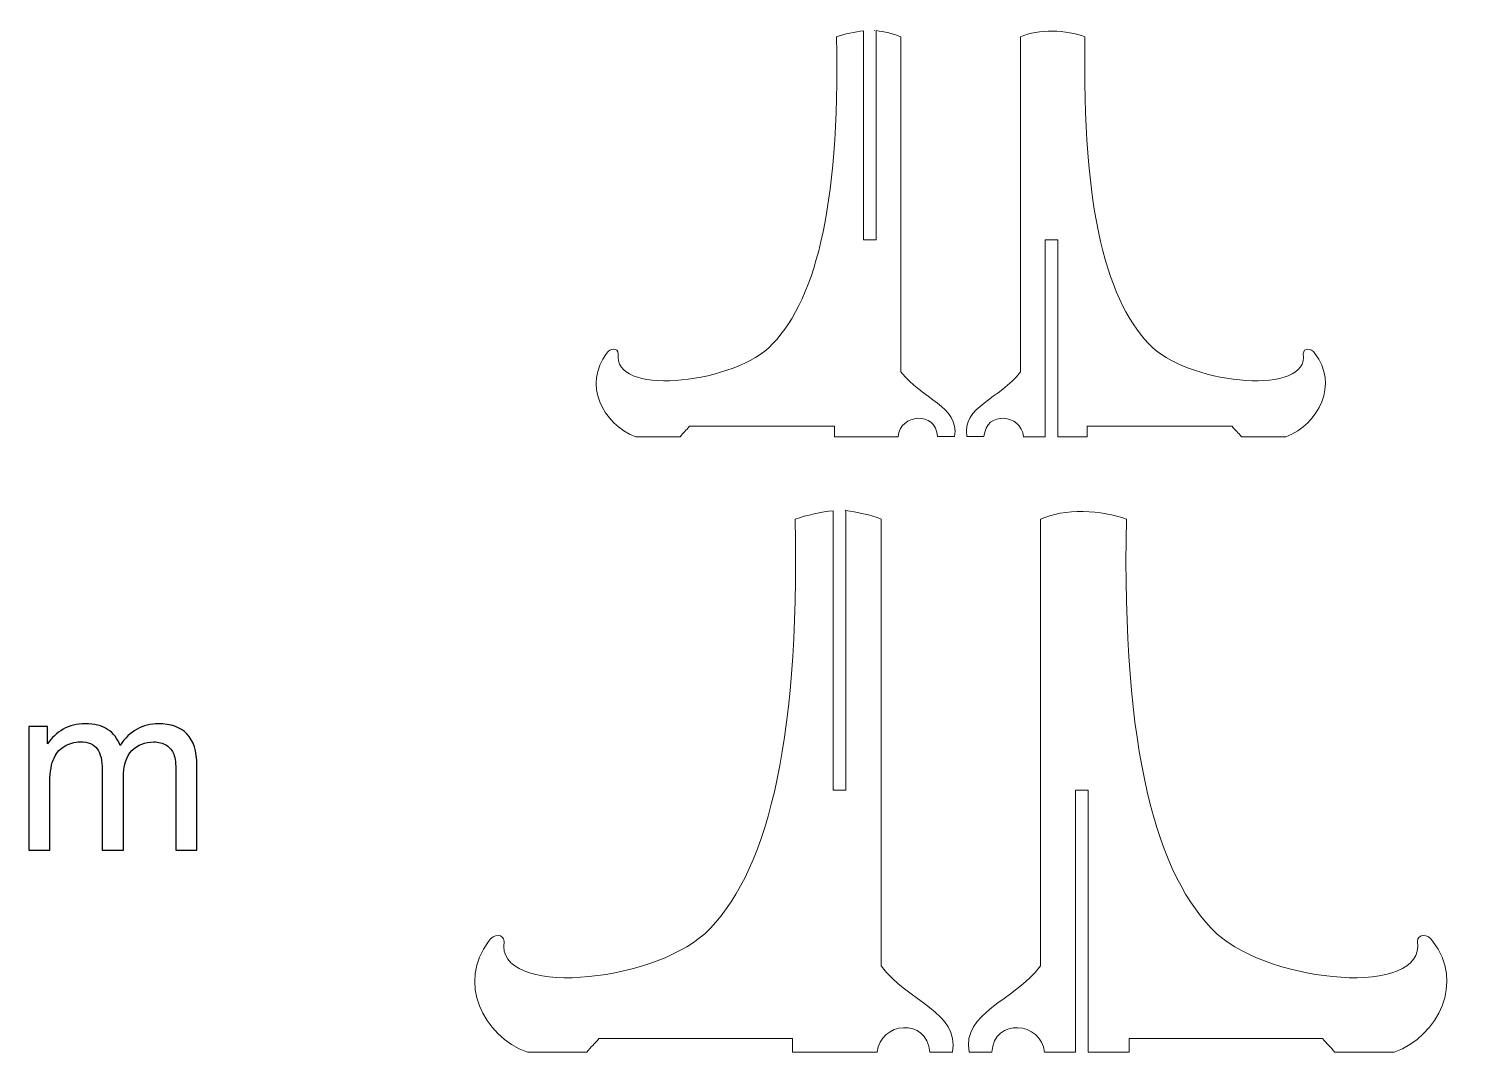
# Model space of a CAD drawing. Header units: millimetres. Extents: x -1046 to 482, y -434 to 540.
# Drawn here: x -753.3 to -435.5, y 131.4 to 358.1 of the extents above; entities that cross this region are included whole.
import ezdxf

# ---------------------------------------------------------------- set-up
doc = ezdxf.new("R2010")
doc.units = ezdxf.units.MM
doc.header["$MEASUREMENT"] = 0
doc.layers.add('Layer 1', color=7, linetype='Continuous')

msp = doc.modelspace()

# ---------------------------------------------------------------- linework, layer by layer
at = {"layer": 'Layer 1', "color": 250, "lineweight": 20}
for points, knots in [([(-567.9843, 311.2914), (-567.9843, 311.2914), (-567.983, 311.2914), (-567.983, 311.2914), (-567.983, 311.2914), (-567.983, 311.2914), (-567.979, 311.2914), (-567.979, 311.2914), (-567.979, 311.2914), (-567.979, 311.2914), (-567.9725, 311.2914), (-567.9725, 311.2914), (-567.9725, 311.2914), (-567.9725, 311.2914), (-567.9635, 311.2914), (-567.9635, 311.2914), (-567.9635, 311.2914), (-567.9635, 311.2914), (-567.9521, 311.2914), (-567.9521, 311.2914), (-567.9521, 311.2914), (-567.9521, 311.2914), (-567.9385, 311.2914), (-567.9385, 311.2914), (-567.9385, 311.2914), (-567.9385, 311.2914), (-567.9226, 311.2914), (-567.9226, 311.2914), (-567.9226, 311.2914), (-567.9226, 311.2914), (-567.9046, 311.2914), (-567.9046, 311.2914), (-567.9046, 311.2914), (-567.9046, 311.2914), (-567.8846, 311.2914), (-567.8846, 311.2914), (-567.8846, 311.2914), (-567.8846, 311.2914), (-567.8627, 311.2914), (-567.8627, 311.2914), (-567.8627, 311.2914), (-567.8627, 311.2914), (-567.8388, 311.2914), (-567.8388, 311.2914), (-567.8388, 311.2914), (-567.8388, 311.2914), (-567.8132, 311.2914), (-567.8132, 311.2914), (-567.8132, 311.2914), (-567.8132, 311.2914), (-567.7859, 311.2914), (-567.7859, 311.2914), (-567.7859, 311.2914), (-567.7859, 311.2914), (-567.757, 311.2914), (-567.757, 311.2914), (-567.757, 311.2914), (-567.757, 311.2914), (-567.7265, 311.2914), (-567.7265, 311.2914), (-567.7265, 311.2914), (-567.7265, 311.2914), (-567.6946, 311.2914), (-567.6946, 311.2914), (-567.6946, 311.2914), (-567.6946, 311.2914), (-567.6614, 311.2914), (-567.6614, 311.2914), (-567.6614, 311.2914), (-567.6614, 311.2914), (-567.6268, 311.2914), (-567.6268, 311.2914), (-567.6268, 311.2914), (-567.6268, 311.2914), (-567.5911, 311.2914), (-567.5911, 311.2914), (-567.5911, 311.2914), (-567.5911, 311.2914), (-567.5543, 311.2914), (-567.5543, 311.2914), (-567.5543, 311.2914), (-567.5543, 311.2914), (-567.5165, 311.2914), (-567.5165, 311.2914), (-567.5165, 311.2914), (-567.5165, 311.2914), (-567.4777, 311.2914), (-567.4777, 311.2914), (-567.4777, 311.2914), (-567.4777, 311.2914), (-567.4381, 311.2914), (-567.4381, 311.2914), (-567.4381, 311.2914), (-567.4381, 311.2914), (-567.3977, 311.2914), (-567.3977, 311.2914), (-567.3977, 311.2914), (-567.3977, 311.2914), (-567.3567, 311.2914), (-567.3567, 311.2914), (-567.3567, 311.2914), (-567.3567, 311.2914), (-567.315, 311.2914), (-567.315, 311.2914), (-567.315, 311.2914), (-567.315, 311.2914), (-567.2728, 311.2914), (-567.2728, 311.2914), (-567.2728, 311.2914), (-567.2728, 311.2914), (-567.2302, 311.2914), (-567.2302, 311.2914), (-567.2302, 311.2914), (-567.2302, 311.2914), (-567.1873, 311.2914), (-567.1873, 311.2914), (-567.1873, 311.2914), (-567.1873, 311.2914), (-567.1441, 311.2914), (-567.1441, 311.2914), (-567.1441, 311.2914), (-567.1441, 311.2914), (-567.1008, 311.2914), (-567.1008, 311.2914), (-567.1008, 311.2914), (-567.1008, 311.2914), (-567.0573, 311.2914), (-567.0573, 311.2914), (-567.0573, 311.2914), (-567.0573, 311.2914), (-567.0139, 311.2914), (-567.0139, 311.2914), (-567.0139, 311.2914), (-567.0139, 311.2914), (-566.9706, 311.2914), (-566.9706, 311.2914), (-566.9706, 311.2914), (-566.9706, 311.2914), (-566.9274, 311.2914), (-566.9274, 311.2914), (-566.9274, 311.2914), (-566.9274, 311.2914), (-566.8845, 311.2914), (-566.8845, 311.2914), (-566.8845, 311.2914), (-566.8845, 311.2914), (-566.8419, 311.2914), (-566.8419, 311.2914), (-566.8419, 311.2914), (-566.8419, 311.2914), (-566.7997, 311.2914), (-566.7997, 311.2914), (-566.7997, 311.2914), (-566.7997, 311.2914), (-566.758, 311.2914), (-566.758, 311.2914), (-566.758, 311.2914), (-566.758, 311.2914), (-566.717, 311.2914), (-566.717, 311.2914), (-566.717, 311.2914), (-566.717, 311.2914), (-566.6766, 311.2914), (-566.6766, 311.2914), (-566.6766, 311.2914), (-566.6766, 311.2914), (-566.637, 311.2914), (-566.637, 311.2914), (-566.637, 311.2914), (-566.637, 311.2914), (-566.5982, 311.2914), (-566.5982, 311.2914), (-566.5982, 311.2914), (-566.5982, 311.2914), (-566.5604, 311.2914), (-566.5604, 311.2914), (-566.5604, 311.2914), (-566.5604, 311.2914), (-566.5236, 311.2914), (-566.5236, 311.2914), (-566.5236, 311.2914), (-566.5236, 311.2914), (-566.4879, 311.2914), (-566.4879, 311.2914), (-566.4879, 311.2914), (-566.4879, 311.2914), (-566.4533, 311.2914), (-566.4533, 311.2914), (-566.4533, 311.2914), (-566.4533, 311.2914), (-566.4201, 311.2914), (-566.4201, 311.2914), (-566.4201, 311.2914), (-566.4201, 311.2914), (-566.3882, 311.2914), (-566.3882, 311.2914), (-566.3882, 311.2914), (-566.3882, 311.2914), (-566.3577, 311.2914), (-566.3577, 311.2914), (-566.3577, 311.2914), (-566.3577, 311.2914), (-566.3288, 311.2914), (-566.3288, 311.2914), (-566.3288, 311.2914), (-566.3288, 311.2914), (-566.3015, 311.2914), (-566.3015, 311.2914), (-566.3015, 311.2914), (-566.3015, 311.2914), (-566.2759, 311.2914), (-566.2759, 311.2914), (-566.2759, 311.2914), (-566.2759, 311.2914), (-566.252, 311.2914), (-566.252, 311.2914), (-566.252, 311.2914), (-566.252, 311.2914), (-566.2301, 311.2914), (-566.2301, 311.2914), (-566.2301, 311.2914), (-566.2301, 311.2914), (-566.2101, 311.2914), (-566.2101, 311.2914), (-566.2101, 311.2914), (-566.2101, 311.2914), (-566.1921, 311.2914), (-566.1921, 311.2914), (-566.1921, 311.2914), (-566.1921, 311.2914), (-566.1762, 311.2914), (-566.1762, 311.2914), (-566.1762, 311.2914), (-566.1762, 311.2914), (-566.1626, 311.2914), (-566.1626, 311.2914), (-566.1626, 311.2914), (-566.1626, 311.2914), (-566.1512, 311.2914), (-566.1512, 311.2914), (-566.1512, 311.2914), (-566.1512, 311.2914), (-566.1422, 311.2914), (-566.1422, 311.2914), (-566.1422, 311.2914), (-566.1422, 311.2914), (-566.1357, 311.2914), (-566.1357, 311.2914), (-566.1357, 311.2914), (-566.1357, 311.2914), (-566.1317, 311.2914), (-566.1317, 311.2914), (-566.1317, 311.2914), (-566.1317, 311.2914), (-566.1304, 311.2914), (-566.1304, 311.2914), (-566.1304, 311.2914), (-566.1304, 311.2914), (-565.6573, 311.2914), (-565.6573, 311.2914), (-565.6573, 311.2914), (-565.6573, 311.2914), (-565.6573, 357.6551), (-565.6573, 357.6551), (-565.6573, 357.6551), (-564.0132, 357.427), (-561.6595, 356.9754), (-560.1744, 356.2671), (-560.1744, 356.2671), (-560.1744, 331.5369), (-560.1744, 306.8068), (-560.1744, 282.0768), (-560.1744, 282.0768), (-555.6798, 276.0612), (-547.1548, 274.4445), (-548.3064, 267.7233), (-548.3064, 267.7233), (-549.5643, 267.7233), (-550.8223, 267.7233), (-552.0802, 267.7233), (-552.0802, 267.7233), (-552.4666, 273.5829), (-560.4019, 272.7573), (-560.8188, 267.7173), (-560.8188, 267.7173), (-563.0278, 267.7173), (-565.237, 267.7173), (-567.4462, 267.7173), (-567.4462, 267.7173), (-568.612, 267.7173), (-573.7362, 267.7173), (-574.9021, 267.7173), (-574.9021, 267.7173), (-574.9021, 268.4842), (-574.9021, 269.2513), (-574.9021, 270.0184), (-574.9021, 270.0184), (-585.6103, 270.0184), (-596.3185, 270.0184), (-607.0267, 270.0184), (-607.0267, 270.0184), (-607.7019, 269.1286), (-608.3767, 268.6071), (-609.0517, 267.7173), (-609.0517, 267.7173), (-612.3348, 267.7173), (-615.6178, 267.7173), (-618.9009, 267.7173), (-618.9009, 267.7173), (-626.344, 270.4782), (-630.5427, 279.469), (-625.3441, 286.1268), (-625.3441, 286.1268), (-624.5197, 287.4841), (-622.7974, 287.3926), (-622.7668, 286.1268), (-622.7668, 286.1268), (-624.193, 276.7845), (-598.6111, 279.1704), (-589.4455, 287.4154), (-589.4455, 287.4154), (-579.4339, 296.929), (-573.6529, 317.7882), (-574.4418, 356.2671), (-574.4418, 356.2671), (-572.7907, 356.9283), (-570.2562, 357.4038), (-568.4573, 357.6477), (-568.4573, 357.6477), (-568.4573, 357.6477), (-568.4573, 311.2914), (-568.4573, 311.2914), (-568.4573, 311.2914), (-568.4573, 311.2914), (-567.9843, 311.2914), (-567.9843, 311.2914)], [0, 0, 0, 0, 0.01176471, 0.01176471, 0.01176471, 0.01176471, 0.02352941, 0.02352941, 0.02352941, 0.02352941, 0.03529412, 0.03529412, 0.03529412, 0.03529412, 0.04705882, 0.04705882, 0.04705882, 0.04705882, 0.05882353, 0.05882353, 0.05882353, 0.05882353, 0.07058824, 0.07058824, 0.07058824, 0.07058824, 0.08235294, 0.08235294, 0.08235294, 0.08235294, 0.09411765, 0.09411765, 0.09411765, 0.09411765, 0.10588235, 0.10588235, 0.10588235, 0.10588235, 0.11764706, 0.11764706, 0.11764706, 0.11764706, 0.12941176, 0.12941176, 0.12941176, 0.12941176, 0.14117647, 0.14117647, 0.14117647, 0.14117647, 0.15294118, 0.15294118, 0.15294118, 0.15294118, 0.16470588, 0.16470588, 0.16470588, 0.16470588, 0.17647059, 0.17647059, 0.17647059, 0.17647059, 0.18823529, 0.18823529, 0.18823529, 0.18823529, 0.2, 0.2, 0.2, 0.2, 0.21176471, 0.21176471, 0.21176471, 0.21176471, 0.22352941, 0.22352941, 0.22352941, 0.22352941, 0.23529412, 0.23529412, 0.23529412, 0.23529412, 0.24705882, 0.24705882, 0.24705882, 0.24705882, 0.25882353, 0.25882353, 0.25882353, 0.25882353, 0.27058824, 0.27058824, 0.27058824, 0.27058824, 0.28235294, 0.28235294, 0.28235294, 0.28235294, 0.29411765, 0.29411765, 0.29411765, 0.29411765, 0.30588235, 0.30588235, 0.30588235, 0.30588235, 0.31764706, 0.31764706, 0.31764706, 0.31764706, 0.32941176, 0.32941176, 0.32941176, 0.32941176, 0.34117647, 0.34117647, 0.34117647, 0.34117647, 0.35294118, 0.35294118, 0.35294118, 0.35294118, 0.36470588, 0.36470588, 0.36470588, 0.36470588, 0.37647059, 0.37647059, 0.37647059, 0.37647059, 0.38823529, 0.38823529, 0.38823529, 0.38823529, 0.4, 0.4, 0.4, 0.4, 0.41176471, 0.41176471, 0.41176471, 0.41176471, 0.42352941, 0.42352941, 0.42352941, 0.42352941, 0.43529412, 0.43529412, 0.43529412, 0.43529412, 0.44705882, 0.44705882, 0.44705882, 0.44705882, 0.45882353, 0.45882353, 0.45882353, 0.45882353, 0.47058824, 0.47058824, 0.47058824, 0.47058824, 0.48235294, 0.48235294, 0.48235294, 0.48235294, 0.49411765, 0.49411765, 0.49411765, 0.49411765, 0.50588235, 0.50588235, 0.50588235, 0.50588235, 0.51764706, 0.51764706, 0.51764706, 0.51764706, 0.52941176, 0.52941176, 0.52941176, 0.52941176, 0.54117647, 0.54117647, 0.54117647, 0.54117647, 0.55294118, 0.55294118, 0.55294118, 0.55294118, 0.56470588, 0.56470588, 0.56470588, 0.56470588, 0.57647059, 0.57647059, 0.57647059, 0.57647059, 0.58823529, 0.58823529, 0.58823529, 0.58823529, 0.6, 0.6, 0.6, 0.6, 0.61176471, 0.61176471, 0.61176471, 0.61176471, 0.62352941, 0.62352941, 0.62352941, 0.62352941, 0.63529412, 0.63529412, 0.63529412, 0.63529412, 0.64705882, 0.64705882, 0.64705882, 0.64705882, 0.65882353, 0.65882353, 0.65882353, 0.65882353, 0.67058824, 0.67058824, 0.67058824, 0.67058824, 0.68235294, 0.68235294, 0.68235294, 0.68235294, 0.69411765, 0.69411765, 0.69411765, 0.69411765, 0.70588235, 0.70588235, 0.70588235, 0.70588235, 0.71764706, 0.71764706, 0.71764706, 0.71764706, 0.72941176, 0.72941176, 0.72941176, 0.72941176, 0.74117647, 0.74117647, 0.74117647, 0.74117647, 0.75294118, 0.75294118, 0.75294118, 0.75294118, 0.76470588, 0.76470588, 0.76470588, 0.76470588, 0.77647059, 0.77647059, 0.77647059, 0.77647059, 0.78823529, 0.78823529, 0.78823529, 0.78823529, 0.8, 0.8, 0.8, 0.8, 0.81176471, 0.81176471, 0.81176471, 0.81176471, 0.82352941, 0.82352941, 0.82352941, 0.82352941, 0.83529412, 0.83529412, 0.83529412, 0.83529412, 0.84705882, 0.84705882, 0.84705882, 0.84705882, 0.85882353, 0.85882353, 0.85882353, 0.85882353, 0.87058824, 0.87058824, 0.87058824, 0.87058824, 0.88235294, 0.88235294, 0.88235294, 0.88235294, 0.89411765, 0.89411765, 0.89411765, 0.89411765, 0.90588235, 0.90588235, 0.90588235, 0.90588235, 0.91764706, 0.91764706, 0.91764706, 0.91764706, 0.92941176, 0.92941176, 0.92941176, 0.92941176, 0.94117647, 0.94117647, 0.94117647, 0.94117647, 0.95294118, 0.95294118, 0.95294118, 0.95294118, 0.96470588, 0.96470588, 0.96470588, 0.96470588, 0.97647059, 0.97647059, 0.97647059, 0.97647059, 1, 1, 1, 1]), ([(-566.1304, 357.7087), (-566.1304, 357.7087), (-566.1304, 357.7173), (-566.1304, 357.7173), (-566.1304, 357.7173), (-566.1304, 357.7173), (-566.0618, 357.7087), (-566.0618, 357.7087), (-566.0618, 357.7087), (-566.0618, 357.7087), (-566.1304, 357.7087), (-566.1304, 357.7087)], [0, 0, 0, 0, 0.25, 0.25, 0.25, 0.25, 0.5, 0.5, 0.5, 0.5, 1, 1, 1, 1]), ([(-533.7069, 356.2671), (-533.7069, 331.5369), (-533.7069, 306.8068), (-533.7069, 282.0768), (-533.7069, 282.0768), (-538.2015, 276.0612), (-546.7264, 274.4445), (-545.5749, 267.7233), (-545.5749, 267.7233), (-544.317, 267.7233), (-543.0589, 267.7233), (-541.801, 267.7233), (-541.801, 267.7233), (-541.4146, 273.5829), (-533.4793, 272.7573), (-533.0625, 267.7173), (-533.0625, 267.7173), (-533.0625, 267.7173), (-528.2239, 267.7173), (-528.2239, 267.7173), (-528.2239, 267.7173), (-528.2239, 267.7173), (-528.2239, 311.2914), (-528.2239, 311.2914), (-528.2239, 311.2914), (-528.2239, 311.2914), (-525.4239, 311.2914), (-525.4239, 311.2914), (-525.4239, 311.2914), (-525.4239, 311.2914), (-525.4239, 267.7173), (-525.4239, 267.7173), (-525.4239, 267.7173), (-525.4239, 267.7173), (-518.9791, 267.7173), (-518.9791, 267.7173), (-518.9791, 267.7173), (-518.9791, 268.4842), (-518.9791, 269.2513), (-518.9791, 270.0184), (-518.9791, 270.0184), (-508.2709, 270.0184), (-497.5627, 270.0184), (-486.8545, 270.0184), (-486.8545, 270.0184), (-486.1794, 269.1286), (-485.5045, 268.6071), (-484.8295, 267.7173), (-484.8295, 267.7173), (-481.5465, 267.7173), (-478.2634, 267.7173), (-474.9804, 267.7173), (-474.9804, 267.7173), (-467.5372, 270.4782), (-463.3386, 279.469), (-468.5371, 286.1268), (-468.5371, 286.1268), (-469.3615, 287.4841), (-471.0838, 287.3926), (-471.1144, 286.1268), (-471.1144, 286.1268), (-469.6882, 276.7845), (-495.2701, 279.1704), (-504.4357, 287.4154), (-504.4357, 287.4154), (-514.4473, 296.929), (-520.2283, 317.7882), (-519.4395, 356.2671), (-519.4395, 356.2671), (-523.3838, 357.8465), (-529.893, 358.0859), (-533.7069, 356.2671)], [0, 0, 0, 0, 0.05263158, 0.05263158, 0.05263158, 0.05263158, 0.10526316, 0.10526316, 0.10526316, 0.10526316, 0.15789474, 0.15789474, 0.15789474, 0.15789474, 0.21052632, 0.21052632, 0.21052632, 0.21052632, 0.26315789, 0.26315789, 0.26315789, 0.26315789, 0.31578947, 0.31578947, 0.31578947, 0.31578947, 0.36842105, 0.36842105, 0.36842105, 0.36842105, 0.42105263, 0.42105263, 0.42105263, 0.42105263, 0.47368421, 0.47368421, 0.47368421, 0.47368421, 0.52631579, 0.52631579, 0.52631579, 0.52631579, 0.57894737, 0.57894737, 0.57894737, 0.57894737, 0.63157895, 0.63157895, 0.63157895, 0.63157895, 0.68421053, 0.68421053, 0.68421053, 0.68421053, 0.73684211, 0.73684211, 0.73684211, 0.73684211, 0.78947368, 0.78947368, 0.78947368, 0.78947368, 0.84210526, 0.84210526, 0.84210526, 0.84210526, 0.89473684, 0.89473684, 0.89473684, 0.89473684, 1, 1, 1, 1]), ([(-574.9989, 189.4604), (-574.9989, 189.4604), (-574.9971, 189.4604), (-574.9971, 189.4604), (-574.9971, 189.4604), (-574.9971, 189.4604), (-574.9918, 189.4604), (-574.9918, 189.4604), (-574.9918, 189.4604), (-574.9918, 189.4604), (-574.9831, 189.4604), (-574.9831, 189.4604), (-574.9831, 189.4604), (-574.9831, 189.4604), (-574.9711, 189.4604), (-574.9711, 189.4604), (-574.9711, 189.4604), (-574.9711, 189.4604), (-574.956, 189.4604), (-574.956, 189.4604), (-574.956, 189.4604), (-574.956, 189.4604), (-574.9378, 189.4604), (-574.9378, 189.4604), (-574.9378, 189.4604), (-574.9378, 189.4604), (-574.9167, 189.4604), (-574.9167, 189.4604), (-574.9167, 189.4604), (-574.9167, 189.4604), (-574.8927, 189.4604), (-574.8927, 189.4604), (-574.8927, 189.4604), (-574.8927, 189.4604), (-574.866, 189.4604), (-574.866, 189.4604), (-574.866, 189.4604), (-574.866, 189.4604), (-574.8367, 189.4604), (-574.8367, 189.4604), (-574.8367, 189.4604), (-574.8367, 189.4604), (-574.8049, 189.4604), (-574.8049, 189.4604), (-574.8049, 189.4604), (-574.8049, 189.4604), (-574.7708, 189.4604), (-574.7708, 189.4604), (-574.7708, 189.4604), (-574.7708, 189.4604), (-574.7344, 189.4604), (-574.7344, 189.4604), (-574.7344, 189.4604), (-574.7344, 189.4604), (-574.6958, 189.4604), (-574.6958, 189.4604), (-574.6958, 189.4604), (-574.6958, 189.4604), (-574.6552, 189.4604), (-574.6552, 189.4604), (-574.6552, 189.4604), (-574.6552, 189.4604), (-574.6127, 189.4604), (-574.6127, 189.4604), (-574.6127, 189.4604), (-574.6127, 189.4604), (-574.5683, 189.4604), (-574.5683, 189.4604), (-574.5683, 189.4604), (-574.5683, 189.4604), (-574.5223, 189.4604), (-574.5223, 189.4604), (-574.5223, 189.4604), (-574.5223, 189.4604), (-574.4747, 189.4604), (-574.4747, 189.4604), (-574.4747, 189.4604), (-574.4747, 189.4604), (-574.4256, 189.4604), (-574.4256, 189.4604), (-574.4256, 189.4604), (-574.4256, 189.4604), (-574.3751, 189.4604), (-574.3751, 189.4604), (-574.3751, 189.4604), (-574.3751, 189.4604), (-574.3234, 189.4604), (-574.3234, 189.4604), (-574.3234, 189.4604), (-574.3234, 189.4604), (-574.2706, 189.4604), (-574.2706, 189.4604), (-574.2706, 189.4604), (-574.2706, 189.4604), (-574.2168, 189.4604), (-574.2168, 189.4604), (-574.2168, 189.4604), (-574.2168, 189.4604), (-574.162, 189.4604), (-574.162, 189.4604), (-574.162, 189.4604), (-574.162, 189.4604), (-574.1065, 189.4604), (-574.1065, 189.4604), (-574.1065, 189.4604), (-574.1065, 189.4604), (-574.0503, 189.4604), (-574.0503, 189.4604), (-574.0503, 189.4604), (-574.0503, 189.4604), (-573.9935, 189.4604), (-573.9935, 189.4604), (-573.9935, 189.4604), (-573.9935, 189.4604), (-573.9362, 189.4604), (-573.9362, 189.4604), (-573.9362, 189.4604), (-573.9362, 189.4604), (-573.8787, 189.4604), (-573.8787, 189.4604), (-573.8787, 189.4604), (-573.8787, 189.4604), (-573.8209, 189.4604), (-573.8209, 189.4604), (-573.8209, 189.4604), (-573.8209, 189.4604), (-573.7629, 189.4604), (-573.7629, 189.4604), (-573.7629, 189.4604), (-573.7629, 189.4604), (-573.705, 189.4604), (-573.705, 189.4604), (-573.705, 189.4604), (-573.705, 189.4604), (-573.6472, 189.4604), (-573.6472, 189.4604), (-573.6472, 189.4604), (-573.6472, 189.4604), (-573.5897, 189.4604), (-573.5897, 189.4604), (-573.5897, 189.4604), (-573.5897, 189.4604), (-573.5324, 189.4604), (-573.5324, 189.4604), (-573.5324, 189.4604), (-573.5324, 189.4604), (-573.4756, 189.4604), (-573.4756, 189.4604), (-573.4756, 189.4604), (-573.4756, 189.4604), (-573.4194, 189.4604), (-573.4194, 189.4604), (-573.4194, 189.4604), (-573.4194, 189.4604), (-573.3639, 189.4604), (-573.3639, 189.4604), (-573.3639, 189.4604), (-573.3639, 189.4604), (-573.3091, 189.4604), (-573.3091, 189.4604), (-573.3091, 189.4604), (-573.3091, 189.4604), (-573.2553, 189.4604), (-573.2553, 189.4604), (-573.2553, 189.4604), (-573.2553, 189.4604), (-573.2025, 189.4604), (-573.2025, 189.4604), (-573.2025, 189.4604), (-573.2025, 189.4604), (-573.1508, 189.4604), (-573.1508, 189.4604), (-573.1508, 189.4604), (-573.1508, 189.4604), (-573.1003, 189.4604), (-573.1003, 189.4604), (-573.1003, 189.4604), (-573.1003, 189.4604), (-573.0512, 189.4604), (-573.0512, 189.4604), (-573.0512, 189.4604), (-573.0512, 189.4604), (-573.0036, 189.4604), (-573.0036, 189.4604), (-573.0036, 189.4604), (-573.0036, 189.4604), (-572.9576, 189.4604), (-572.9576, 189.4604), (-572.9576, 189.4604), (-572.9576, 189.4604), (-572.9132, 189.4604), (-572.9132, 189.4604), (-572.9132, 189.4604), (-572.9132, 189.4604), (-572.8707, 189.4604), (-572.8707, 189.4604), (-572.8707, 189.4604), (-572.8707, 189.4604), (-572.8301, 189.4604), (-572.8301, 189.4604), (-572.8301, 189.4604), (-572.8301, 189.4604), (-572.7915, 189.4604), (-572.7915, 189.4604), (-572.7915, 189.4604), (-572.7915, 189.4604), (-572.7551, 189.4604), (-572.7551, 189.4604), (-572.7551, 189.4604), (-572.7551, 189.4604), (-572.721, 189.4604), (-572.721, 189.4604), (-572.721, 189.4604), (-572.721, 189.4604), (-572.6892, 189.4604), (-572.6892, 189.4604), (-572.6892, 189.4604), (-572.6892, 189.4604), (-572.6599, 189.4604), (-572.6599, 189.4604), (-572.6599, 189.4604), (-572.6599, 189.4604), (-572.6332, 189.4604), (-572.6332, 189.4604), (-572.6332, 189.4604), (-572.6332, 189.4604), (-572.6092, 189.4604), (-572.6092, 189.4604), (-572.6092, 189.4604), (-572.6092, 189.4604), (-572.5881, 189.4604), (-572.5881, 189.4604), (-572.5881, 189.4604), (-572.5881, 189.4604), (-572.5699, 189.4604), (-572.5699, 189.4604), (-572.5699, 189.4604), (-572.5699, 189.4604), (-572.5548, 189.4604), (-572.5548, 189.4604), (-572.5548, 189.4604), (-572.5548, 189.4604), (-572.5428, 189.4604), (-572.5428, 189.4604), (-572.5428, 189.4604), (-572.5428, 189.4604), (-572.5341, 189.4604), (-572.5341, 189.4604), (-572.5341, 189.4604), (-572.5341, 189.4604), (-572.5288, 189.4604), (-572.5288, 189.4604), (-572.5288, 189.4604), (-572.5288, 189.4604), (-572.527, 189.4604), (-572.527, 189.4604), (-572.527, 189.4604), (-572.527, 189.4604), (-572.3629, 189.4604), (-572.3629, 189.4604), (-572.3629, 189.4604), (-572.3629, 189.4604), (-572.3629, 251.3409), (-572.3629, 251.3409), (-572.3629, 251.3409), (-570.1712, 251.0609), (-566.7112, 250.4416), (-564.5857, 249.428), (-564.5857, 249.428), (-564.5857, 216.4544), (-564.5857, 183.4809), (-564.5857, 150.5076), (-564.5857, 150.5076), (-558.5929, 142.4868), (-547.2262, 140.3312), (-548.7617, 131.3696), (-548.7617, 131.3696), (-550.4389, 131.3696), (-552.1162, 131.3696), (-553.7934, 131.3696), (-553.7934, 131.3696), (-554.3086, 139.1824), (-564.889, 138.0816), (-565.4449, 131.3616), (-565.4449, 131.3616), (-568.3902, 131.3616), (-571.3358, 131.3616), (-574.2814, 131.3616), (-574.2814, 131.3616), (-575.8358, 131.3616), (-582.6681, 131.3616), (-584.2226, 131.3616), (-584.2226, 131.3616), (-584.2226, 132.3841), (-584.2226, 133.4069), (-584.2226, 134.4297), (-584.2226, 134.4297), (-598.5002, 134.4297), (-612.7778, 134.4297), (-627.0554, 134.4297), (-627.0554, 134.4297), (-627.9557, 133.2433), (-628.8554, 132.548), (-629.7554, 131.3616), (-629.7554, 131.3616), (-634.1329, 131.3616), (-638.5102, 131.3616), (-642.8877, 131.3616), (-642.8877, 131.3616), (-652.8118, 135.0428), (-658.4101, 147.0305), (-651.4786, 155.9076), (-651.4786, 155.9076), (-650.3794, 157.7173), (-648.083, 157.5953), (-648.0422, 155.9076), (-648.0422, 155.9076), (-649.9438, 143.4512), (-615.8346, 146.6324), (-603.6138, 157.6257), (-603.6138, 157.6257), (-590.265, 170.3105), (-582.557, 198.1228), (-583.6089, 249.428), (-583.6089, 249.428), (-581.2604, 250.3684), (-577.5716, 251.027), (-575.1629, 251.3297), (-575.1629, 251.3297), (-575.1629, 251.3297), (-575.1629, 189.4604), (-575.1629, 189.4604), (-575.1629, 189.4604), (-575.1629, 189.4604), (-574.9989, 189.4604), (-574.9989, 189.4604)], [0, 0, 0, 0, 0.01176471, 0.01176471, 0.01176471, 0.01176471, 0.02352941, 0.02352941, 0.02352941, 0.02352941, 0.03529412, 0.03529412, 0.03529412, 0.03529412, 0.04705882, 0.04705882, 0.04705882, 0.04705882, 0.05882353, 0.05882353, 0.05882353, 0.05882353, 0.07058824, 0.07058824, 0.07058824, 0.07058824, 0.08235294, 0.08235294, 0.08235294, 0.08235294, 0.09411765, 0.09411765, 0.09411765, 0.09411765, 0.10588235, 0.10588235, 0.10588235, 0.10588235, 0.11764706, 0.11764706, 0.11764706, 0.11764706, 0.12941176, 0.12941176, 0.12941176, 0.12941176, 0.14117647, 0.14117647, 0.14117647, 0.14117647, 0.15294118, 0.15294118, 0.15294118, 0.15294118, 0.16470588, 0.16470588, 0.16470588, 0.16470588, 0.17647059, 0.17647059, 0.17647059, 0.17647059, 0.18823529, 0.18823529, 0.18823529, 0.18823529, 0.2, 0.2, 0.2, 0.2, 0.21176471, 0.21176471, 0.21176471, 0.21176471, 0.22352941, 0.22352941, 0.22352941, 0.22352941, 0.23529412, 0.23529412, 0.23529412, 0.23529412, 0.24705882, 0.24705882, 0.24705882, 0.24705882, 0.25882353, 0.25882353, 0.25882353, 0.25882353, 0.27058824, 0.27058824, 0.27058824, 0.27058824, 0.28235294, 0.28235294, 0.28235294, 0.28235294, 0.29411765, 0.29411765, 0.29411765, 0.29411765, 0.30588235, 0.30588235, 0.30588235, 0.30588235, 0.31764706, 0.31764706, 0.31764706, 0.31764706, 0.32941176, 0.32941176, 0.32941176, 0.32941176, 0.34117647, 0.34117647, 0.34117647, 0.34117647, 0.35294118, 0.35294118, 0.35294118, 0.35294118, 0.36470588, 0.36470588, 0.36470588, 0.36470588, 0.37647059, 0.37647059, 0.37647059, 0.37647059, 0.38823529, 0.38823529, 0.38823529, 0.38823529, 0.4, 0.4, 0.4, 0.4, 0.41176471, 0.41176471, 0.41176471, 0.41176471, 0.42352941, 0.42352941, 0.42352941, 0.42352941, 0.43529412, 0.43529412, 0.43529412, 0.43529412, 0.44705882, 0.44705882, 0.44705882, 0.44705882, 0.45882353, 0.45882353, 0.45882353, 0.45882353, 0.47058824, 0.47058824, 0.47058824, 0.47058824, 0.48235294, 0.48235294, 0.48235294, 0.48235294, 0.49411765, 0.49411765, 0.49411765, 0.49411765, 0.50588235, 0.50588235, 0.50588235, 0.50588235, 0.51764706, 0.51764706, 0.51764706, 0.51764706, 0.52941176, 0.52941176, 0.52941176, 0.52941176, 0.54117647, 0.54117647, 0.54117647, 0.54117647, 0.55294118, 0.55294118, 0.55294118, 0.55294118, 0.56470588, 0.56470588, 0.56470588, 0.56470588, 0.57647059, 0.57647059, 0.57647059, 0.57647059, 0.58823529, 0.58823529, 0.58823529, 0.58823529, 0.6, 0.6, 0.6, 0.6, 0.61176471, 0.61176471, 0.61176471, 0.61176471, 0.62352941, 0.62352941, 0.62352941, 0.62352941, 0.63529412, 0.63529412, 0.63529412, 0.63529412, 0.64705882, 0.64705882, 0.64705882, 0.64705882, 0.65882353, 0.65882353, 0.65882353, 0.65882353, 0.67058824, 0.67058824, 0.67058824, 0.67058824, 0.68235294, 0.68235294, 0.68235294, 0.68235294, 0.69411765, 0.69411765, 0.69411765, 0.69411765, 0.70588235, 0.70588235, 0.70588235, 0.70588235, 0.71764706, 0.71764706, 0.71764706, 0.71764706, 0.72941176, 0.72941176, 0.72941176, 0.72941176, 0.74117647, 0.74117647, 0.74117647, 0.74117647, 0.75294118, 0.75294118, 0.75294118, 0.75294118, 0.76470588, 0.76470588, 0.76470588, 0.76470588, 0.77647059, 0.77647059, 0.77647059, 0.77647059, 0.78823529, 0.78823529, 0.78823529, 0.78823529, 0.8, 0.8, 0.8, 0.8, 0.81176471, 0.81176471, 0.81176471, 0.81176471, 0.82352941, 0.82352941, 0.82352941, 0.82352941, 0.83529412, 0.83529412, 0.83529412, 0.83529412, 0.84705882, 0.84705882, 0.84705882, 0.84705882, 0.85882353, 0.85882353, 0.85882353, 0.85882353, 0.87058824, 0.87058824, 0.87058824, 0.87058824, 0.88235294, 0.88235294, 0.88235294, 0.88235294, 0.89411765, 0.89411765, 0.89411765, 0.89411765, 0.90588235, 0.90588235, 0.90588235, 0.90588235, 0.91764706, 0.91764706, 0.91764706, 0.91764706, 0.92941176, 0.92941176, 0.92941176, 0.92941176, 0.94117647, 0.94117647, 0.94117647, 0.94117647, 0.95294118, 0.95294118, 0.95294118, 0.95294118, 0.96470588, 0.96470588, 0.96470588, 0.96470588, 0.97647059, 0.97647059, 0.97647059, 0.97647059, 1, 1, 1, 1]), ([(-572.527, 251.3501), (-572.527, 251.3501), (-572.527, 251.3616), (-572.527, 251.3616), (-572.527, 251.3616), (-572.527, 251.3616), (-572.435, 251.3501), (-572.435, 251.3501), (-572.435, 251.3501), (-572.435, 251.3501), (-572.527, 251.3501), (-572.527, 251.3501)], [0, 0, 0, 0, 0.25, 0.25, 0.25, 0.25, 0.5, 0.5, 0.5, 0.5, 1, 1, 1, 1]), ([(-529.2957, 249.428), (-529.2957, 216.4544), (-529.2957, 183.4809), (-529.2957, 150.5076), (-529.2957, 150.5076), (-535.2885, 142.4868), (-546.655, 140.3312), (-545.1197, 131.3696), (-545.1197, 131.3696), (-543.4425, 131.3696), (-541.765, 131.3696), (-540.0878, 131.3696), (-540.0878, 131.3696), (-539.5726, 139.1824), (-528.9922, 138.0816), (-528.4365, 131.3616), (-528.4365, 131.3616), (-528.4365, 131.3616), (-521.5183, 131.3616), (-521.5183, 131.3616), (-521.5183, 131.3616), (-521.5183, 131.3616), (-521.5183, 189.4604), (-521.5183, 189.4604), (-521.5183, 189.4604), (-521.5183, 189.4604), (-518.7183, 189.4604), (-518.7183, 189.4604), (-518.7183, 189.4604), (-518.7183, 189.4604), (-518.7183, 131.3616), (-518.7183, 131.3616), (-518.7183, 131.3616), (-518.7183, 131.3616), (-509.6586, 131.3616), (-509.6586, 131.3616), (-509.6586, 131.3616), (-509.6586, 132.3841), (-509.6586, 133.4069), (-509.6586, 134.4297), (-509.6586, 134.4297), (-495.381, 134.4297), (-481.1034, 134.4297), (-466.8258, 134.4297), (-466.8258, 134.4297), (-465.9257, 133.2433), (-465.0258, 132.548), (-464.1258, 131.3616), (-464.1258, 131.3616), (-459.7485, 131.3616), (-455.371, 131.3616), (-450.9937, 131.3616), (-450.9937, 131.3616), (-441.0694, 135.0428), (-435.4713, 147.0305), (-442.4026, 155.9076), (-442.4026, 155.9076), (-443.5018, 157.7173), (-445.7982, 157.5953), (-445.839, 155.9076), (-445.839, 155.9076), (-443.9374, 143.4512), (-478.0466, 146.6324), (-490.2674, 157.6257), (-490.2674, 157.6257), (-503.6162, 170.3105), (-511.3242, 198.1228), (-510.2725, 249.428), (-510.2725, 249.428), (-515.5316, 251.5339), (-524.2104, 251.8529), (-529.2957, 249.428)], [0, 0, 0, 0, 0.05263158, 0.05263158, 0.05263158, 0.05263158, 0.10526316, 0.10526316, 0.10526316, 0.10526316, 0.15789474, 0.15789474, 0.15789474, 0.15789474, 0.21052632, 0.21052632, 0.21052632, 0.21052632, 0.26315789, 0.26315789, 0.26315789, 0.26315789, 0.31578947, 0.31578947, 0.31578947, 0.31578947, 0.36842105, 0.36842105, 0.36842105, 0.36842105, 0.42105263, 0.42105263, 0.42105263, 0.42105263, 0.47368421, 0.47368421, 0.47368421, 0.47368421, 0.52631579, 0.52631579, 0.52631579, 0.52631579, 0.57894737, 0.57894737, 0.57894737, 0.57894737, 0.63157895, 0.63157895, 0.63157895, 0.63157895, 0.68421053, 0.68421053, 0.68421053, 0.68421053, 0.73684211, 0.73684211, 0.73684211, 0.73684211, 0.78947368, 0.78947368, 0.78947368, 0.78947368, 0.84210526, 0.84210526, 0.84210526, 0.84210526, 0.89473684, 0.89473684, 0.89473684, 0.89473684, 1, 1, 1, 1])]:
    msp.add_open_spline(points, degree=3, knots=knots, dxfattribs=at)
at = {"layer": 'Layer 1', "color": 250}
msp.add_open_spline([(-753.2839, 176.0986), (-753.2839, 176.0986), (-753.2839, 203.5562), (-753.2839, 203.5562), (-753.2839, 203.5562), (-753.2839, 203.5562), (-749.1044, 203.5562), (-749.1044, 203.5562), (-749.1044, 203.5562), (-749.1044, 203.5562), (-749.1044, 199.6766), (-749.1044, 199.6766), (-749.1044, 199.6766), (-748.2491, 201.0168), (-747.1028, 202.1014), (-745.6744, 202.9126), (-745.6744, 202.9126), (-744.246, 203.7326), (-742.6235, 204.1382), (-740.7983, 204.1382), (-740.7983, 204.1382), (-738.7703, 204.1382), (-737.1038, 203.715), (-735.8076, 202.8773), (-735.8076, 202.8773), (-734.5115, 202.0308), (-733.5944, 200.8581), (-733.0654, 199.3415), (-733.0654, 199.3415), (-730.8787, 202.5422), (-728.0482, 204.1382), (-724.5565, 204.1382), (-724.5565, 204.1382), (-721.8231, 204.1382), (-719.7157, 203.3887), (-718.252, 201.8809), (-718.252, 201.8809), (-716.7795, 200.3731), (-716.0388, 198.0541), (-716.0388, 194.9239), (-716.0388, 194.9239), (-716.0388, 194.9239), (-716.0388, 176.0986), (-716.0388, 176.0986), (-716.0388, 176.0986), (-716.0388, 176.0986), (-720.6945, 176.0986), (-720.6945, 176.0986), (-720.6945, 176.0986), (-720.6945, 176.0986), (-720.6945, 193.3809), (-720.6945, 193.3809), (-720.6945, 193.3809), (-720.6945, 195.2325), (-720.8532, 196.5728), (-721.153, 197.3928), (-721.153, 197.3928), (-721.4528, 198.2128), (-721.9994, 198.8653), (-722.8018, 199.3679), (-722.8018, 199.3679), (-723.5954, 199.8705), (-724.5301, 200.1174), (-725.597, 200.1174), (-725.597, 200.1174), (-727.5368, 200.1174), (-729.1416, 199.4737), (-730.4201, 198.1952), (-730.4201, 198.1952), (-731.6987, 196.9079), (-732.3335, 194.8534), (-732.3335, 192.0318), (-732.3335, 192.0318), (-732.3335, 192.0318), (-732.3335, 176.0986), (-732.3335, 176.0986), (-732.3335, 176.0986), (-732.3335, 176.0986), (-736.9892, 176.0986), (-736.9892, 176.0986), (-736.9892, 176.0986), (-736.9892, 176.0986), (-736.9892, 193.9187), (-736.9892, 193.9187), (-736.9892, 193.9187), (-736.9892, 195.982), (-737.3683, 197.5339), (-738.1266, 198.5655), (-738.1266, 198.5655), (-738.8849, 199.5972), (-740.1282, 200.1174), (-741.8476, 200.1174), (-741.8476, 200.1174), (-743.1526, 200.1174), (-744.3606, 199.7735), (-745.4716, 199.0858), (-745.4716, 199.0858), (-746.5826, 198.398), (-747.385, 197.3928), (-747.8876, 196.0614), (-747.8876, 196.0614), (-748.3814, 194.7388), (-748.6282, 192.8254), (-748.6282, 190.33), (-748.6282, 190.33), (-748.6282, 190.33), (-748.6282, 176.0986), (-748.6282, 176.0986), (-748.6282, 176.0986), (-748.6282, 176.0986), (-753.2839, 176.0986), (-753.2839, 176.0986)], degree=3, knots=[0, 0, 0, 0, 0.03448276, 0.03448276, 0.03448276, 0.03448276, 0.06896552, 0.06896552, 0.06896552, 0.06896552, 0.10344828, 0.10344828, 0.10344828, 0.10344828, 0.13793103, 0.13793103, 0.13793103, 0.13793103, 0.17241379, 0.17241379, 0.17241379, 0.17241379, 0.20689655, 0.20689655, 0.20689655, 0.20689655, 0.24137931, 0.24137931, 0.24137931, 0.24137931, 0.27586207, 0.27586207, 0.27586207, 0.27586207, 0.31034483, 0.31034483, 0.31034483, 0.31034483, 0.34482759, 0.34482759, 0.34482759, 0.34482759, 0.37931034, 0.37931034, 0.37931034, 0.37931034, 0.4137931, 0.4137931, 0.4137931, 0.4137931, 0.44827586, 0.44827586, 0.44827586, 0.44827586, 0.48275862, 0.48275862, 0.48275862, 0.48275862, 0.51724138, 0.51724138, 0.51724138, 0.51724138, 0.55172414, 0.55172414, 0.55172414, 0.55172414, 0.5862069, 0.5862069, 0.5862069, 0.5862069, 0.62068966, 0.62068966, 0.62068966, 0.62068966, 0.65517241, 0.65517241, 0.65517241, 0.65517241, 0.68965517, 0.68965517, 0.68965517, 0.68965517, 0.72413793, 0.72413793, 0.72413793, 0.72413793, 0.75862069, 0.75862069, 0.75862069, 0.75862069, 0.79310345, 0.79310345, 0.79310345, 0.79310345, 0.82758621, 0.82758621, 0.82758621, 0.82758621, 0.86206897, 0.86206897, 0.86206897, 0.86206897, 0.89655172, 0.89655172, 0.89655172, 0.89655172, 0.93103448, 0.93103448, 0.93103448, 0.93103448, 1, 1, 1, 1], dxfattribs=at)

doc.saveas('drawing.dxf')
